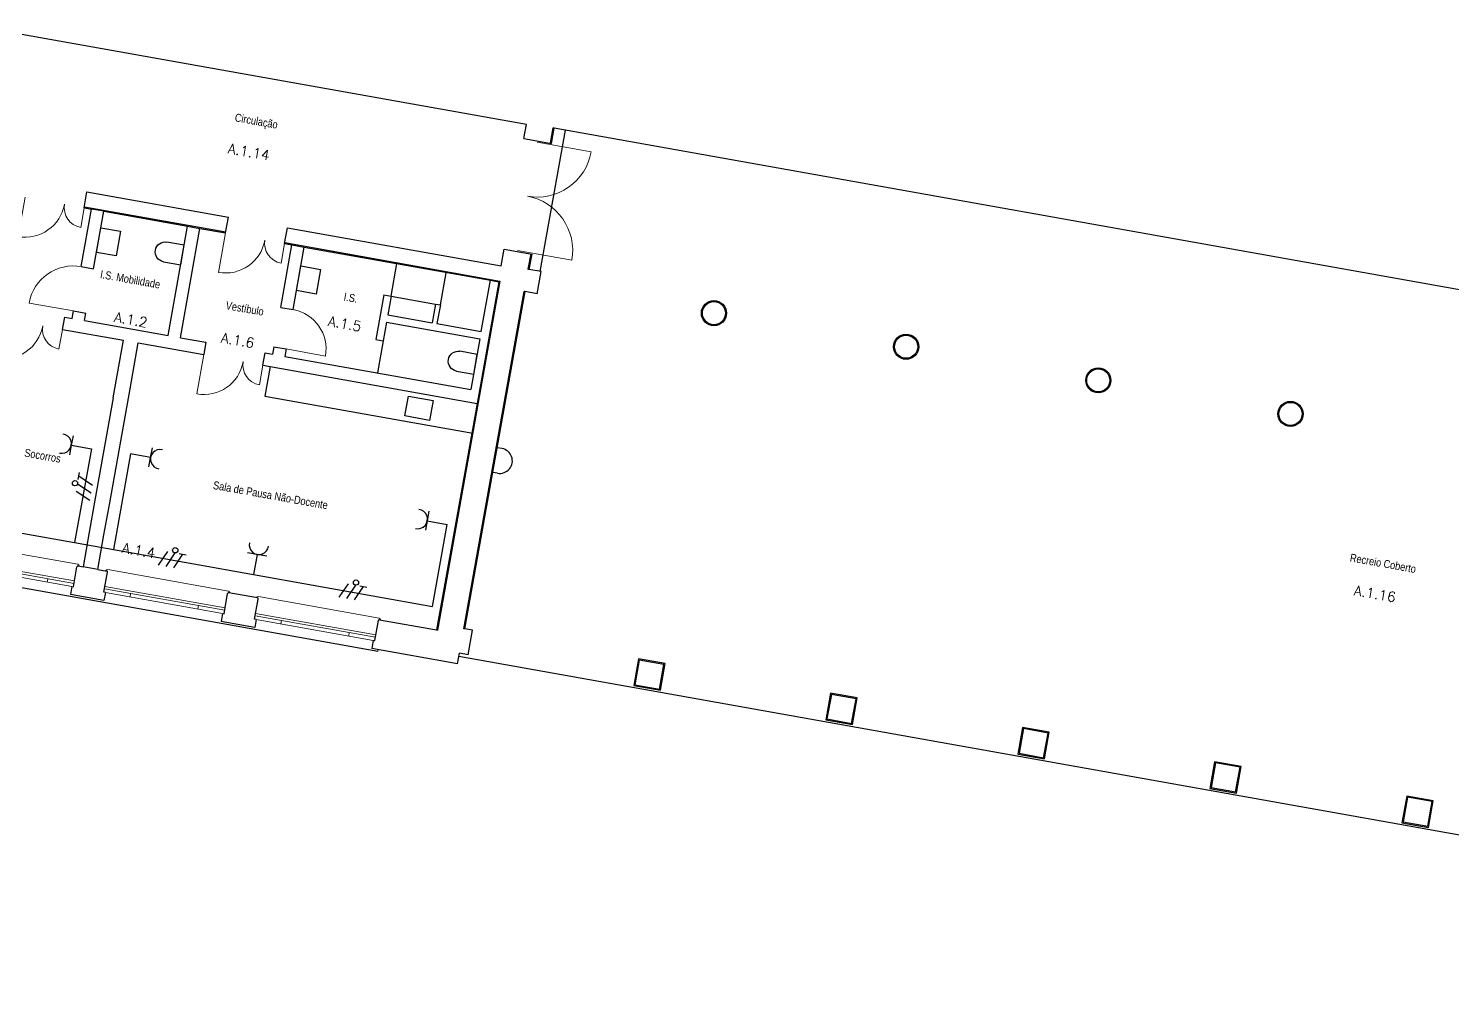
# Model space of a CAD drawing. Header units: millimetres. Extents: x -91023 to -90865, y -106382 to -106247.
# Drawn here: x -90951.81 to -90923.35, y -106299.69 to -106280.32 of the extents above; entities that cross this region are included whole.
import ezdxf

# ---------------------------------------------------------------- set-up
doc = ezdxf.new("R2010")
doc.units = ezdxf.units.MM
doc.header["$MEASUREMENT"] = 0
doc.layers.get('0').update_dxf_attribs({"color": 152, "lineweight": 0})
for name, color, linetype, lineweight in [('!00 Elementos Corte', 40, 'Continuous', 30), ('!01 Elementos Vista 1', 152, 'Continuous', 0), ('!02 Elementos Vista 2', 87, 'Continuous', 0), ('!07 Vaos - Janelas', 8, 'Continuous', 13), ('0-CIVIL', 8, 'Continuous', 0), ('LEGENDA', 7, 'Continuous', 0)]:
    doc.layers.add(name, color=color, linetype=linetype, lineweight=lineweight)
doc.layers.add('Desenho base', color=7, linetype='Continuous')
doc.layers.add('Tomadas', color=1, linetype='Continuous')
doc.styles.add('Legenda cotas', font='ARIALN.TTF', dxfattribs={"height": 0.16})
doc.styles.get("Standard").update_dxf_attribs({"font": 'simplex.shx'})

# ---------------------------------------------------------------- blocks, each defined once
blk = doc.blocks.new('LAVATORIO')
for p, q in [((-0.25, 0), (0.25, 0)), ((-0.25, -0.4), (-0.25, 0)), ((0.25, 0), (0.25, -0.4)), ((0.25, -0.4), (-0.25, -0.4))]:
    blk.add_line(p, q)
blk = doc.blocks.new('SANITA')
for p, q in [((-0.2, 0), (-0.2, 0.35)), ((0, 0.55), (0, 0.55)), ((0.2, 0.35), (0.2, 0)), ((0.2, 0), (-0.2, 0))]:
    blk.add_line(p, q)
for start, end in [(90, 180), (0, 90)]:
    blk.add_arc((0, 0.35), 0.2, start, end)
blk = doc.blocks.new('P90')
at = {"layer": '0-CIVIL'}
blk.add_line((0, 0), (0, 0.9), dxfattribs=at)
blk.add_arc((0, 0), 0.9, 0.0201, 89.9983, dxfattribs=at)
blk = doc.blocks.new('Bloco Porta')
at = {"layer": '0-CIVIL'}
blk.add_lwpolyline([(0, 0), (1, 0)], dxfattribs=at)
blk.add_arc((0, 0), 1, 0, 90, dxfattribs=at)
blk = doc.blocks.new('dfrrr')
at = {"layer": '!00 Elementos Corte', "color": 8}
for p, q in [((-71623.882, -120643.702), (-71623.882, -120643.294)), ((-71621.442, -120643.702), (-71621.442, -120643.294)), ((-71623.852, -120643.702), (-71623.882, -120643.702)), ((-71623.852, -120643.702), (-71623.852, -120643.864)), ((-71621.472, -120643.702), (-71621.472, -120643.864)), ((-71621.472, -120643.702), (-71621.442, -120643.702))]:
    blk.add_line(p, q, dxfattribs=at)
at = {"layer": '!01 Elementos Vista 1', "color": 8}
blk.add_line((-71621.437, -120643.244), (-71623.887, -120643.244), dxfattribs=at)
for centre, start, end in [((-71623.882, -120643.288), 96.5152, 161.0564), ((-71621.442, -120643.288), 18.9436, 83.4848)]:
    blk.add_arc(centre, 0.0448, start, end, dxfattribs=at)
at = {"layer": '!02 Elementos Vista 2', "color": 8}
blk.add_line((-71621.442, -120643.584), (-71623.882, -120643.584), dxfattribs=at)
at = {"layer": '!07 Vaos - Janelas', "color": 8, "linetype": 'Continuous'}
for points in [[(-71621.442, -120643.632), (-71623.882, -120643.632)], [(-71621.472, -120643.702), (-71623.852, -120643.702)], [(-71623.352, -120643.702), (-71623.352, -120643.632)], [(-71621.972, -120643.702), (-71621.972, -120643.632)]]:
    blk.add_lwpolyline(points, dxfattribs=at)

msp = doc.modelspace()

# ---------------------------------------------------------------- linework, layer by layer
at = {"layer": 'Desenho base'}
for p, q in [((-90941.861, -106282.241), (-90952.621, -106280.319)), ((-90941.91, -106282.516), (-90941.861, -106282.241)), ((-90941.91, -106282.516), (-90941.359, -106282.615)), ((-90941.379, -106282.611), (-90941.324, -106282.306)), ((-90941.359, -106282.615), (-90941.305, -106282.31)), ((-90941.305, -106282.31), (-90941.324, -106282.306)), ((-90903.183, -106289.118), (-90941.305, -106282.31)), ((-90950.701, -106283.902), (-90950.645, -106283.587)), ((-90950.759, -106285.08), (-90950.553, -106283.929)), ((-90950.307, -106283.973), (-90950.553, -106283.929)), ((-90950.513, -106285.124), (-90950.307, -106283.973)), ((-90947.876, -106284.407), (-90947.819, -106284.092)), ((-90949.024, -106286.457), (-90948.634, -106284.272)), ((-90948.778, -106286.501), (-90948.388, -106284.315)), ((-90948.634, -106284.272), (-90948.388, -106284.315)), ((-90948.634, -106284.272), (-90948.634, -106284.272)), ((-90946.694, -106284.618), (-90946.638, -106284.303)), ((-90946.77, -106285.894), (-90946.547, -106284.644)), ((-90946.547, -106284.644), (-90946.301, -106284.688)), ((-90946.524, -106285.938), (-90946.301, -106284.688)), ((-90942.366, -106285.066), (-90942.306, -106284.731)), ((-90942.306, -106284.731), (-90941.755, -106284.83)), ((-90950.759, -106285.08), (-90950.513, -106285.124)), ((-90941.774, -106284.826), (-90941.829, -106285.131)), ((-90941.755, -106284.83), (-90941.809, -106285.135)), ((-90942.389, -106285.367), (-90943.636, -106292.346)), ((-90943.581, -106285.844), (-90943.467, -106285.204)), ((-90941.809, -106285.135), (-90941.829, -106285.131)), ((-90941.563, -106285.179), (-90941.809, -106285.135)), ((-90941.642, -106285.622), (-90941.563, -106285.179)), ((-90944.713, -106285.642), (-90944.873, -106286.538)), ((-90944.566, -106285.669), (-90944.633, -106286.043)), ((-90943.112, -106292.318), (-90941.908, -106285.574)), ((-90943.093, -106292.321), (-90941.888, -106285.578)), ((-90941.888, -106285.578), (-90941.908, -106285.574)), ((-90941.642, -106285.622), (-90941.888, -106285.578)), ((-90946.77, -106285.894), (-90946.524, -106285.938)), ((-90946.77, -106285.894), (-90946.524, -106285.938)), ((-90943.68, -106285.827), (-90943.747, -106286.201)), ((-90943.68, -106285.827), (-90943.581, -106285.844)), ((-90943.581, -106285.844), (-90943.648, -106286.218)), ((-90951.135, -106286.334), (-90951.091, -106286.088)), ((-90951.091, -106286.088), (-90950.944, -106286.114)), ((-90950.944, -106286.114), (-90950.917, -106285.966)), ((-90950.917, -106285.966), (-90950.671, -106286.01)), ((-90950.698, -106286.158), (-90950.671, -106286.01)), ((-90950.698, -106286.158), (-90949.024, -106286.457)), ((-90944.659, -106286.19), (-90944.726, -106286.564)), ((-90951.135, -106286.334), (-90949.915, -106286.552)), ((-90948.778, -106286.501), (-90948.266, -106286.592)), ((-90949.619, -106286.605), (-90948.31, -106286.838)), ((-90947.129, -106287.049), (-90947.085, -106286.803)), ((-90947.085, -106286.803), (-90946.937, -106286.83)), ((-90946.911, -106286.682), (-90946.937, -106286.83)), ((-90946.911, -106286.682), (-90946.665, -106286.726)), ((-90946.665, -106286.726), (-90946.691, -106286.874)), ((-90944.873, -106286.538), (-90944.726, -106286.564)), ((-90947.129, -106287.049), (-90942.846, -106287.814)), ((-90946.691, -106286.874), (-90942.97, -106287.538)), ((-90950.191, -106289.804), (-90949.783, -106287.52)), ((-90950.12, -106287.704), (-90950.486, -106289.751)), ((-90942.846, -106287.814), (-90943.655, -106292.343)), ((-90942.347, -106288.717), (-90942.446, -106288.7)), ((-90942.435, -106289.209), (-90942.534, -106289.192)), ((-90950.6, -106290.391), (-90950.723, -106291.08)), ((-90950.428, -106291.133), (-90950.305, -106290.444)), ((-90950.822, -106291.063), (-90950.723, -106291.08)), ((-90950.428, -106291.133), (-90950.723, -106291.08)), ((-90944.829, -106292.773), (-90953.433, -106291.236)), ((-90950.428, -106291.133), (-90950.251, -106291.165)), ((-90944.797, -106292.139), (-90943.655, -106292.343)), ((-90943.655, -106292.343), (-90943.636, -106292.346)), ((-90943.093, -106292.321), (-90943.112, -106292.318)), ((-90942.935, -106292.349), (-90943.093, -106292.321)), ((-90943.023, -106292.841), (-90942.935, -106292.349)), ((-90944.829, -106292.773), (-90944.822, -106292.733)), ((-90943.237, -106293.017), (-90943.2, -106292.81)), ((-90943.211, -106292.869), (-90905.015, -106299.691)), ((-90943.023, -106292.841), (-90943.2, -106292.81))]:
    msp.add_line(p, q, dxfattribs=at)
for points in [[(-90941.583, -106285.175), (-90941.078, -106282.35)], [(-90950.645, -106283.587), (-90947.819, -106284.092)], [(-90950.701, -106283.902), (-90950.553, -106283.929)], [(-90950.698, -106283.883), (-90947.872, -106284.387)], [(-90950.307, -106283.973), (-90948.634, -106284.272)], [(-90948.388, -106284.315), (-90947.876, -106284.407)], [(-90946.638, -106284.303), (-90942.366, -106285.066)], [(-90946.694, -106284.618), (-90946.547, -106284.644)], [(-90946.691, -106284.598), (-90942.389, -106285.367)], [(-90946.301, -106284.688), (-90942.579, -106285.353)], [(-90944.566, -106285.669), (-90944.45, -106285.019)], [(-90942.412, -106285.383), (-90942.846, -106287.814)], [(-90942.762, -106286.377), (-90942.579, -106285.353)], [(-90942.579, -106285.353), (-90942.412, -106285.383)], [(-90944.713, -106285.642), (-90944.566, -106285.669)], [(-90944.566, -106285.669), (-90943.68, -106285.827)], [(-90944.659, -106286.19), (-90942.789, -106286.524)], [(-90944.633, -106286.043), (-90943.747, -106286.201)], [(-90943.648, -106286.218), (-90942.762, -106286.377)], [(-90942.789, -106286.524), (-90942.97, -106287.538)], [(-90950.12, -106287.704), (-90949.915, -106286.552)], [(-90949.783, -106287.52), (-90949.619, -106286.605)], [(-90948.266, -106286.592), (-90948.31, -106286.838)], [(-90944.726, -106286.564), (-90944.84, -106287.204)], [(-90946.981, -106287.076), (-90947.087, -106287.666), (-90942.932, -106288.408)], [(-90950.486, -106289.751), (-90950.6, -106290.391)], [(-90950.305, -106290.444), (-90950.191, -106289.804)], [(-90950.305, -106291.754), (-90950.975, -106291.635)], [(-90947.239, -106291.703), (-90947.81, -106291.601)], [(-90947.293, -106292.292), (-90947.962, -106292.173)], [(-90943.237, -106293.017), (-90944.95, -106292.711)]]:
    msp.add_lwpolyline(points, dxfattribs=at)
for points in [[(-90939.714, -106293.453), (-90939.182, -106293.548), (-90939.088, -106293.016), (-90939.619, -106292.921)], [(-90939.691, -106293.437), (-90939.199, -106293.525), (-90939.111, -106293.032), (-90939.603, -106292.944)], [(-90935.875, -106294.139), (-90935.343, -106294.233), (-90935.248, -106293.702), (-90935.78, -106293.607)], [(-90935.852, -106294.122), (-90935.359, -106294.21), (-90935.271, -106293.718), (-90935.764, -106293.63)], [(-90932.036, -106294.824), (-90931.504, -106294.919), (-90931.409, -106294.388), (-90931.941, -106294.293)], [(-90932.012, -106294.808), (-90931.52, -106294.896), (-90931.432, -106294.404), (-90931.924, -106294.316)], [(-90928.196, -106295.51), (-90927.665, -106295.605), (-90927.57, -106295.073), (-90928.101, -106294.978)], [(-90928.173, -106295.494), (-90927.681, -106295.582), (-90927.593, -106295.089), (-90928.085, -106295.002)], [(-90924.357, -106296.196), (-90923.825, -106296.291), (-90923.731, -106295.759), (-90924.262, -106295.664)], [(-90924.334, -106296.179), (-90923.842, -106296.267), (-90923.754, -106295.775), (-90924.246, -106295.687)]]:
    msp.add_lwpolyline(points, close=True, dxfattribs=at)
for centre, radius in [((-90938.111, -106286.01), 0.251), ((-90938.111, -106286.01), 0.231), ((-90934.269, -106286.681), 0.251), ((-90934.269, -106286.681), 0.231), ((-90930.427, -106287.353), 0.251), ((-90930.427, -106287.353), 0.231), ((-90926.585, -106288.024), 0.251), ((-90926.585, -106288.024), 0.231)]:
    msp.add_circle(centre, radius, dxfattribs=at)
for centre, radius, start, end in [((-90942.391, -106288.963), 0.25, 259.8735, 79.8735), ((-90950.825, -106291.082), 0.02, 79.8735, 169.8735), ((-90950.254, -106291.184), 0.02, 349.8735, 79.8735), ((-90947.813, -106291.62), 0.02, 79.8735, 169.8735), ((-90947.242, -106291.722), 0.02, 349.8735, 79.8735), ((-90944.801, -106292.158), 0.02, 79.8735, 169.8735)]:
    msp.add_arc(centre, radius, start, end, dxfattribs=at)
at = {"layer": 'Tomadas'}
for p, q in [((-90950.924, -106288.461), (-90950.958, -106288.652)), ((-90950.958, -106288.652), (-90950.992, -106288.843)), ((-90950.958, -106288.652), (-90950.558, -106288.724)), ((-90950.558, -106288.724), (-90950.892, -106290.595)), ((-90949.372, -106288.894), (-90949.338, -106288.703)), ((-90949.772, -106288.822), (-90950.113, -106290.734)), ((-90949.372, -106288.894), (-90949.772, -106288.822)), ((-90949.406, -106289.084), (-90949.372, -106288.894)), ((-90953.693, -106290.095), (-90950.892, -106290.595)), ((-90943.842, -106290.16), (-90943.876, -106290.351)), ((-90943.808, -106289.969), (-90943.842, -106290.16)), ((-90943.842, -106290.16), (-90943.442, -106290.232)), ((-90943.735, -106291.873), (-90943.442, -106290.232)), ((-90950.892, -106290.595), (-90943.735, -106291.873)), ((-90947.243, -106290.834), (-90947.433, -106290.8)), ((-90947.243, -106290.834), (-90947.314, -106291.234)), ((-90947.052, -106290.868), (-90947.243, -106290.834))]:
    msp.add_line(p, q, dxfattribs=at)
at = {"layer": 'Tomadas', "linetype": 'ByBlock'}
for p, q in [((-90950.819, -106289.335), (-90950.794, -106289.195)), ((-90950.806, -106289.265), (-90950.536, -106289.448)), ((-90950.86, -106289.568), (-90950.59, -106289.751)), ((-90950.834, -106289.419), (-90950.564, -106289.603)), ((-90949.037, -106290.775), (-90949.221, -106291.045)), ((-90948.889, -106290.802), (-90949.072, -106291.072)), ((-90948.735, -106290.829), (-90948.918, -106291.099)), ((-90948.805, -106290.817), (-90948.665, -106290.842)), ((-90945.425, -106291.42), (-90945.608, -106291.69)), ((-90945.276, -106291.447), (-90945.46, -106291.717)), ((-90945.122, -106291.474), (-90945.305, -106291.744)), ((-90945.192, -106291.462), (-90945.052, -106291.487))]:
    msp.add_line(p, q, dxfattribs=at)
for centre in [(-90950.885, -106289.41), (-90948.88, -106290.75), (-90945.267, -106291.395)]:
    msp.add_circle(centre, 0.0522, dxfattribs=at)
at = {"layer": 'Tomadas'}
for centre, start, end in [((-90951.149, -106288.618), 257.1494, 82.5976), ((-90949.181, -106288.928), 77.1494, 262.5976), ((-90944.033, -106290.126), 257.1494, 82.5976), ((-90947.208, -106290.643), 167.1494, 352.5976)]:
    msp.add_arc(centre, 0.194, start, end, dxfattribs=at)

# ---------------------------------------------------------------- block references
at = {"layer": 'Desenho base'}
for name, p, xscale, yscale, zscale, rotation in [('Bloco Porta', (-90941.648, -106282.589), -1.100013685109457, 1.100013685121667, 1.100013685110351, 169.8734932861546), ('Bloco Porta', (-90942.035, -106284.754), 1.100013685101514, 1.100013685121667, 1.100013685110351, 349.8734930987899), ('P90', (-90951.882, -106283.691), -0.8888890725733369, 0.8888890726084355, 0.8888890726021185, 169.8734930401407), ('P90', (-90950.701, -106283.902), 0.4444445457872639, 0.4444445458066184, 0.444444545813124, 169.873493139311), ('P90', (-90947.876, -106284.407), -0.8888890725733369, 0.8888890726084355, 0.8888890726021185, 169.8734930401407), ('P90', (-90946.694, -106284.618), 0.4444445457872639, 0.4444445458066184, 0.444444545813124, 169.873493139311), ('P90', (-90946.665, -106286.726), -0.888889072520089, 0.8888890725502279, 0.8888890725410057, 259.8734931200415), ('P90', (-90952.317, -106286.123), -0.8888890725733369, 0.8888890726084355, 0.8888890726021185, 169.8734930401407), ('P90', (-90951.135, -106286.334), 0.4444445457872639, 0.4444445458066184, 0.444444545813124, 169.873493139311), ('P90', (-90948.31, -106286.838), -0.8888890725733369, 0.8888890726084355, 0.8888890726021185, 169.8734930401407), ('P90', (-90947.129, -106287.049), 0.4444445457872639, 0.4444445458066184, 0.444444545813124, 169.873493139311)]:
    msp.add_blockref(name, p, dxfattribs=dict(at, xscale=xscale, yscale=yscale, zscale=zscale, rotation=rotation))
for name, p, rotation in [('LAVATORIO', (-90950.41, -106284.549), 79.87349314224228), ('P90', (-90950.917, -106285.966), 79.87349306093445), ('LAVATORIO', (-90946.412, -106285.313), 79.87349322861868), ('LAVATORIO', (-90943.972, -106287.715), 349.8734931169226), ('dfrrr', (766.64, -119.81), 349.8734931170242), ('dfrrr', (769.652, -120.348), 349.8734931170242), ('dfrrr', (772.665, -120.886), 349.8734931170242)]:
    msp.add_blockref(name, p, dxfattribs=dict(at, rotation=rotation))
at = {"layer": 'Desenho base', "xscale": -1}
for p, rotation in [((-90948.737, -106284.847), 79.87349311852745), ((-90942.879, -106287.031), 79.87349314392281)]:
    msp.add_blockref('SANITA', p, dxfattribs=dict(at, rotation=rotation))

# ---------------------------------------------------------------- texts
at = {"layer": 'Desenho base', "char_height": 0.2, "width": 1, "attachment_point": 5, "rotation": 349.8735}
for s, insert in [('A.1.14', (-90947.409, -106282.786)), ('A.1.2', (-90949.767, -106286.141)), ('A.1.5', (-90945.491, -106286.222)), ('A.1.6', (-90947.631, -106286.554)), ('A.1.4', (-90949.609, -106290.754)), ('A.1.16', (-90924.896, -106291.62))]:
    msp.add_mtext(s, dxfattribs=dict(at, insert=insert))
at = {"layer": 'LEGENDA', "style": 'Legenda cotas'}
for s, rotation, p in [('Circulação', 349.8735, (-90947.699, -106282.172)), ('I.S. Mobilidade', 349.8562, (-90950.391, -106285.306)), ('I.S.', 349.8735, (-90945.522, -106285.756)), ('Vestíbulo', 349.8735, (-90947.88, -106285.928)), ('Posto Primeiros Socorros', 349.9595, (-90953.231, -106288.639)), ('Sala de Pausa Não-Docente', 349.8735, (-90948.133, -106289.523)), ('Recreio Coberto', 349.8735, (-90925.406, -106290.972))]:
    msp.add_text(s, height=0.16, rotation=rotation, dxfattribs=at).set_placement(p)

doc.saveas('drawing.dxf')
